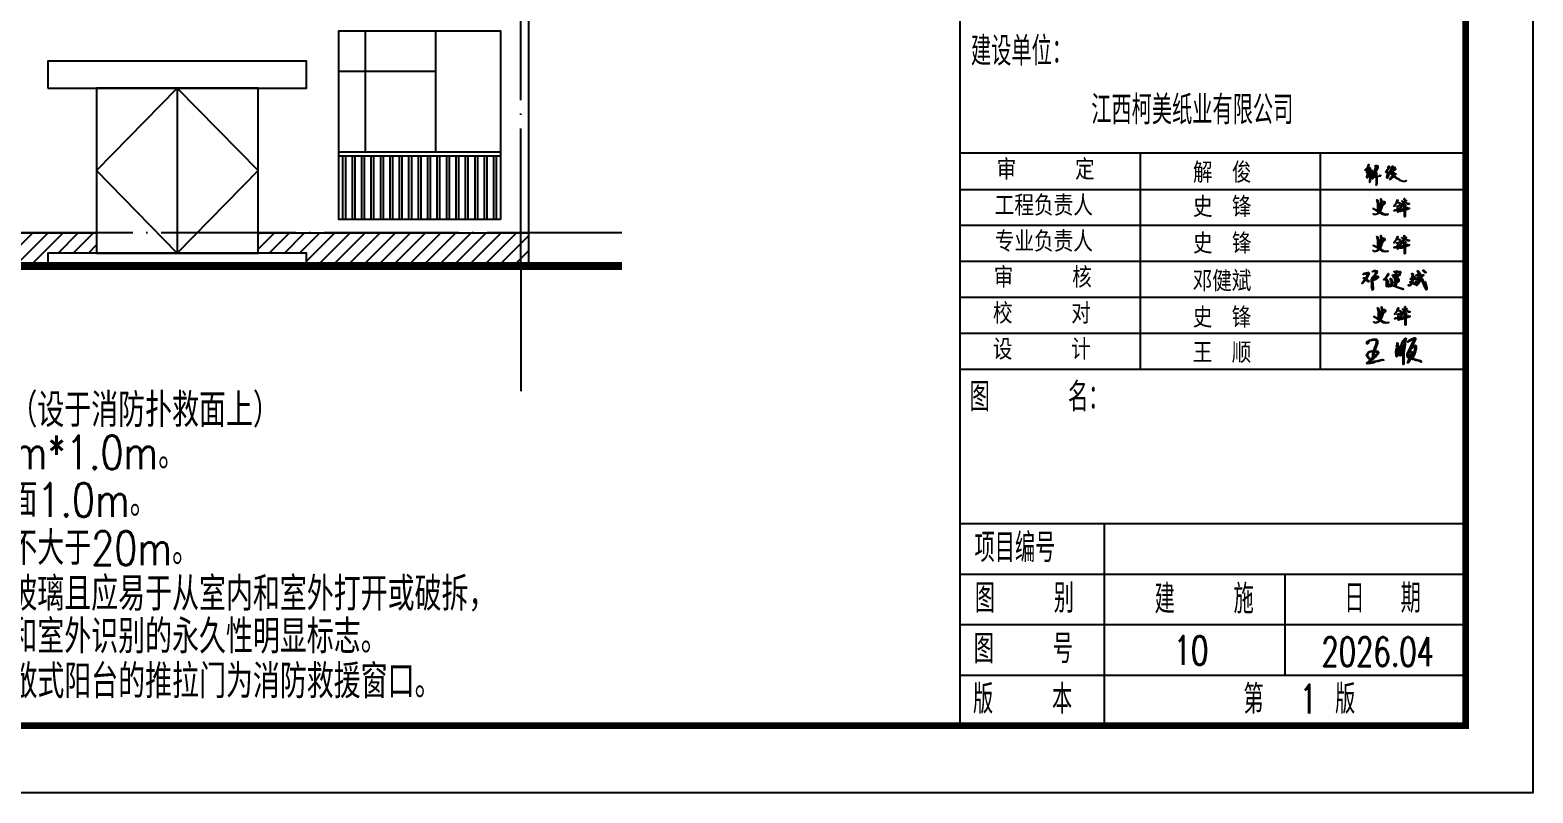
# Model space of a CAD drawing. Extents: x -695846 to 822170, y -413475 to 397179.
# Drawn here: x 372511 to 394820, y -67509 to -56181 of the extents above; entities that cross this region are included whole.
import ezdxf
from ezdxf.enums import TextEntityAlignment as Align

# ---------------------------------------------------------------- set-up
doc = ezdxf.new("R2010")
doc.units = 0
doc.header["$LTSCALE"] = 1000
doc.header["$MEASUREMENT"] = 0
doc.linetypes.add('DOTE', pattern=[2.42, 2, -0.2, 0.02, -0.2])
for name, color, linetype in [('A-立面阳台栏杆', 157, 'Continuous'), ('AXIS', 3, 'Continuous'), ('BALCONY', 6, 'Continuous'), ('DOTE', 1, 'DOTE'), ('T-图框-175', 175, 'Continuous'), ('TK', 4, 'Continuous'), ('WINDOW', 4, 'Continuous')]:
    doc.layers.add(name, color=color, linetype=linetype)
doc.styles.add('-宋体', font='', dxfattribs={"width": 0.8})
doc.styles.add('_HZTXT', font='txt.shx', dxfattribs={"width": 0.8, "bigfont": 'HZTXT.shx'})
doc.styles.add('tk', font='txt.shx', dxfattribs={"width": 0.7, "bigfont": 'hztxt.shx'})
doc.styles.get('-宋体').set_extended_font_data('NSimSun')

# ---------------------------------------------------------------- blocks, each defined once
blk = doc.blocks.new('3er1t35wer1t')
at = {"linetype": 'Continuous'}
h = blk.add_hatch(color=0, dxfattribs=at)
h.dxf.hatch_style = 1
h.paths.add_polyline_path([(319803, 271675), (319802, 271674), (319804, 271673), (319810, 271676), (319816, 271682), (319814, 271683), (319806, 271679)], flags=16)
h.paths.add_polyline_path([(319773, 271601), (319772, 271599), (319774, 271598), (319800, 271623), (319802, 271626), (319802, 271628), (319799, 271629), (319785, 271619), (319775, 271606)], flags=16)
h.paths.add_polyline_path([(319764, 271587), (319765, 271594), (319766, 271599), (319780, 271621), (319791, 271632), (319802, 271637), (319813, 271637), (319840, 271662), (319839, 271665), (319836, 271665), (319815, 271655), (319808, 271653), (319798, 271653), (319791, 271657), (319791, 271666), (319787, 271664), (319781, 271664), (319777, 271668), (319779, 271675), (319788, 271691), (319817, 271723), (319828, 271731), (319836, 271733), (319839, 271736), (319839, 271741), (319836, 271749), (319832, 271752), (319825, 271744), (319804, 271734), (319780, 271707), (319773, 271704), (319771, 271707), (319772, 271714), (319787, 271748), (319792, 271764), (319791, 271767), (319788, 271764), (319784, 271754), (319780, 271750), (319790, 271769), (319796, 271776), (319800, 271786), (319804, 271786), (319804, 271774), (319796, 271751), (319787, 271733), (319785, 271727), (319787, 271725), (319804, 271740), (319824, 271749), (319831, 271758), (319832, 271768), (319834, 271770), (319838, 271768), (319842, 271747), (319846, 271738), (319846, 271733), (319842, 271728), (319834, 271727), (319821, 271719), (319800, 271695), (319788, 271676), (319790, 271675), (319813, 271689), (319823, 271689), (319825, 271687), (319825, 271680), (319818, 271672), (319806, 271663), (319813, 271662), (319834, 271671), (319847, 271672), (319849, 271671), (319849, 271664), (319838, 271649), (319823, 271635), (319826, 271631), (319829, 271631), (319856, 271617), (319872, 271606), (319895, 271595), (319912, 271583), (319942, 271568), (319968, 271562), (319987, 271562), (319997, 271564), (320006, 271569), (320006, 271565), (320000, 271559), (319989, 271555), (319971, 271554), (319957, 271558), (319945, 271559), (319914, 271573), (319890, 271589), (319872, 271597), (319855, 271607), (319851, 271611), (319833, 271619), (319824, 271625), (319814, 271627), (319772, 271584), (319767, 271583)])
h.paths.add_polyline_path([(319701, 271696), (319701, 271699), (319712, 271711), (319728, 271734), (319737, 271750), (319739, 271759), (319734, 271760), (319735, 271768), (319738, 271774), (319747, 271785), (319751, 271786), (319754, 271782), (319754, 271775), (319751, 271764), (319741, 271743), (319719, 271709), (319719, 271706), (319723, 271702), (319727, 271701), (319731, 271696), (319735, 271683), (319735, 271667), (319726, 271626), (319728, 271623), (319736, 271636), (319751, 271673), (319764, 271716), (319759, 271692), (319754, 271683), (319749, 271657), (319743, 271644), (319737, 271622), (319732, 271612), (319726, 271605), (319721, 271605), (319718, 271610), (319719, 271627), (319728, 271667), (319728, 271681), (319726, 271690), (319719, 271697), (319713, 271697), (319707, 271694), (319702, 271694)])
h.paths.add_polyline_path([(319524, 271660), (319523, 271658), (319526, 271656), (319554, 271656), (319556, 271658), (319553, 271680), (319549, 271683)], flags=16)
h.paths.add_polyline_path([(319521, 271634), (319520, 271632), (319527, 271629), (319555, 271631), (319559, 271634), (319559, 271639), (319557, 271643), (319553, 271646), (319540, 271639)], flags=16)
h.paths.add_polyline_path([(319502, 271652), (319501, 271651), (319501, 271638), (319504, 271636), (319522, 271641), (319526, 271644), (319530, 271644), (319532, 271647), (319531, 271649), (319514, 271648), (319506, 271655)], flags=16)
h.paths.add_polyline_path([(319482, 271666), (319481, 271664), (319484, 271662), (319488, 271662), (319493, 271666), (319493, 271675), (319490, 271677), (319483, 271670)], flags=16)
h.paths.add_polyline_path([(319480, 271650), (319479, 271649), (319479, 271639), (319488, 271626), (319492, 271622), (319495, 271625), (319493, 271632), (319493, 271651), (319489, 271655), (319484, 271655)], flags=16)
h.paths.add_polyline_path([(319464, 271674), (319463, 271673), (319463, 271671), (319466, 271668), (319468, 271668), (319472, 271672), (319470, 271678), (319467, 271678)], flags=16)
h.paths.add_polyline_path([(319432, 271640), (319431, 271639), (319431, 271631), (319433, 271629), (319441, 271644), (319450, 271677), (319450, 271682), (319454, 271690), (319454, 271697), (319456, 271703), (319456, 271695), (319453, 271687), (319457, 271681), (319460, 271684), (319472, 271689), (319474, 271691), (319477, 271704), (319481, 271705), (319484, 271701), (319482, 271689), (319491, 271677), (319495, 271685), (319494, 271709), (319490, 271714), (319486, 271716), (319461, 271717), (319457, 271714), (319454, 271720), (319449, 271720), (319437, 271710), (319441, 271701), (319442, 271692), (319433, 271653)], flags=16)
h.paths.add_polyline_path([(319394, 271726), (319394, 271729), (319411, 271743), (319422, 271754), (319435, 271771), (319444, 271792), (319442, 271804), (319445, 271808), (319450, 271809), (319452, 271805), (319452, 271799), (319446, 271779), (319429, 271750), (319433, 271749), (319452, 271760), (319466, 271762), (319470, 271759), (319472, 271755), (319467, 271740), (319457, 271729), (319459, 271725), (319487, 271724), (319499, 271719), (319503, 271709), (319503, 271684), (319501, 271672), (319506, 271665), (319511, 271662), (319517, 271664), (319542, 271688), (319543, 271692), (319538, 271695), (319532, 271695), (319529, 271698), (319529, 271701), (319535, 271711), (319545, 271748), (319553, 271768), (319555, 271771), (319562, 271771), (319564, 271765), (319564, 271754), (319567, 271749), (319570, 271751), (319575, 271763), (319577, 271779), (319574, 271783), (319562, 271786), (319551, 271784), (319545, 271780), (319542, 271782), (319542, 271788), (319546, 271791), (319554, 271793), (319568, 271793), (319582, 271787), (319584, 271783), (319583, 271765), (319569, 271728), (319567, 271720), (319562, 271718), (319559, 271721), (319560, 271754), (319557, 271756), (319552, 271747), (319549, 271732), (319540, 271704), (319545, 271700), (319559, 271697), (319565, 271691), (319562, 271683), (319566, 271636), (319571, 271633), (319612, 271642), (319616, 271644), (319618, 271647), (319612, 271652), (319626, 271644), (319624, 271639), (319620, 271637), (319574, 271627), (319568, 271622), (319567, 271609), (319569, 271594), (319568, 271520), (319564, 271501), (319561, 271501), (319563, 271517), (319562, 271589), (319560, 271619), (319557, 271623), (319507, 271623), (319504, 271619), (319507, 271598), (319506, 271595), (319502, 271595), (319498, 271598), (319496, 271604), (319491, 271610), (319483, 271625), (319481, 271627), (319477, 271624), (319474, 271607), (319472, 271571), (319466, 271544), (319462, 271545), (319464, 271547), (319471, 271638), (319470, 271648), (319466, 271651), (319460, 271651), (319456, 271655), (319461, 271665), (319460, 271671), (319456, 271675), (319453, 271673), (319451, 271659), (319441, 271626), (319432, 271612), (319426, 271612), (319422, 271618), (319422, 271631), (319425, 271652), (319433, 271682), (319434, 271696), (319432, 271700), (319428, 271701), (319418, 271696), (319415, 271696), (319413, 271702), (319436, 271718), (319450, 271731), (319461, 271744), (319464, 271750), (319464, 271754), (319462, 271756), (319447, 271751), (319435, 271743), (319424, 271738), (319414, 271729), (319403, 271724), (319396, 271723)])
h = blk.add_hatch(color=0, dxfattribs=at)
h.paths.add_polyline_path([(319647, 271192), (319680, 271225), (319687, 271242), (319685, 271252), (319675, 271260), (319660, 271260), (319645, 271252), (319627, 271300), (319627, 271297), (319627, 271270), (319632, 271250), (319602, 271212), (319592, 271222), (319592, 271237), (319577, 271280), (319570, 271285), (319585, 271227), (319585, 271147), (319595, 271142), (319612, 271155), (319622, 271152), (319607, 271120), (319597, 271115), (319527, 271152), (319515, 271155), (319582, 271112), (319592, 271102), (319592, 271097), (319577, 271082), (319552, 271070), (319530, 271065), (319555, 271065), (319570, 271070), (319610, 271097), (319660, 271065), (319692, 271057), (319727, 271062), (319737, 271070), (319702, 271070), (319675, 271075), (319642, 271090), (319620, 271107), (319622, 271125), (319635, 271147)])
h.paths.add_polyline_path([(319602, 271157), (319597, 271160), (319600, 271207), (319627, 271235), (319630, 271232), (319635, 271217), (319630, 271190)], flags=16)
h.paths.add_polyline_path([(319650, 271210), (319642, 271215), (319640, 271242), (319647, 271252), (319672, 271252), (319675, 271250), (319675, 271230)], flags=16)
h.paths.add_polyline_path([(319932, 271205), (319939, 271202), (319942, 271210), (319985, 271242), (320002, 271240), (320017, 271232), (320030, 271220), (320050, 271222), (320047, 271230), (320007, 271242), (319992, 271252), (320007, 271272), (319992, 271275), (319985, 271282), (319977, 271302), (319972, 271305), (319972, 271282), (319990, 271267), (319990, 271262), (319982, 271255), (319975, 271255), (319940, 271265), (319972, 271247), (319917, 271200), (319900, 271202), (319862, 271187), (319872, 271185), (319892, 271195), (319915, 271190)])
h.paths.add_polyline_path([(319867, 271247), (319880, 271285), (319875, 271287), (319860, 271247), (319822, 271192), (319837, 271202)])
h.paths.add_polyline_path([(319912, 271240), (319897, 271245), (319877, 271245), (319900, 271237), (319910, 271227), (319917, 271232)], flags=17)
h.paths.add_polyline_path([(319938, 271199), (319912, 271157), (319902, 271160), (319890, 271155), (319885, 271175), (319880, 271177), (319875, 271150), (319865, 271140), (319842, 271130), (319837, 271135), (319827, 271127), (319827, 271120), (319835, 271120), (319862, 271132), (319870, 271132), (319875, 271105), (319880, 271100), (319892, 271107), (319907, 271125)])
h.paths.add_polyline_path([(319885, 271140), (319900, 271150), (319907, 271150), (319910, 271147), (319897, 271125), (319887, 271117), (319882, 271122)], flags=16)
h.paths.add_polyline_path([(319990, 271185), (320000, 271197), (319997, 271202), (319980, 271215), (319975, 271200), (319955, 271195), (319972, 271192), (319977, 271187), (319962, 271170), (319972, 271160), (319925, 271125), (319915, 271112), (319942, 271115), (319972, 271127), (319980, 271122), (319980, 271042), (319985, 271030), (319990, 271035), (319990, 271132), (320035, 271147), (320052, 271162), (320015, 271167), (320022, 271165), (320027, 271157), (319992, 271142), (319987, 271152), (319995, 271165)])
h.paths.add_polyline_path([(319972, 271150), (319975, 271147), (319977, 271140), (319970, 271132), (319947, 271127), (319945, 271132), (319955, 271140), (319970, 271145)], flags=16)
h.paths.add_polyline_path([(319512, 271077), (319512, 271075), (319525, 271067)])
h = blk.add_hatch(color=0, dxfattribs=at)
h.paths.add_polyline_path([(319647, 270646), (319680, 270678), (319687, 270696), (319685, 270706), (319675, 270713), (319660, 270713), (319645, 270706), (319627, 270753), (319627, 270751), (319627, 270723), (319632, 270703), (319602, 270666), (319592, 270676), (319592, 270691), (319577, 270733), (319570, 270738), (319585, 270681), (319585, 270601), (319595, 270596), (319612, 270608), (319622, 270606), (319607, 270573), (319597, 270568), (319527, 270606), (319515, 270608), (319582, 270566), (319592, 270556), (319592, 270551), (319577, 270536), (319552, 270523), (319530, 270518), (319555, 270518), (319570, 270523), (319610, 270551), (319660, 270518), (319692, 270511), (319727, 270516), (319737, 270523), (319702, 270523), (319675, 270528), (319642, 270543), (319620, 270561), (319622, 270578), (319635, 270601)])
h.paths.add_polyline_path([(319602, 270611), (319597, 270613), (319600, 270661), (319627, 270688), (319630, 270686), (319635, 270671), (319630, 270643)], flags=16)
h.paths.add_polyline_path([(319650, 270663), (319642, 270668), (319640, 270696), (319647, 270706), (319672, 270706), (319675, 270703), (319675, 270683)], flags=16)
h.paths.add_polyline_path([(319932, 270658), (319939, 270656), (319942, 270663), (319985, 270696), (320002, 270693), (320017, 270686), (320030, 270673), (320050, 270676), (320047, 270683), (320007, 270696), (319992, 270706), (320007, 270726), (319992, 270728), (319985, 270736), (319977, 270756), (319972, 270758), (319972, 270736), (319990, 270721), (319990, 270716), (319982, 270708), (319975, 270708), (319940, 270718), (319972, 270701), (319917, 270653), (319900, 270656), (319862, 270641), (319872, 270638), (319892, 270648), (319915, 270643)])
h.paths.add_polyline_path([(319867, 270701), (319880, 270738), (319875, 270741), (319860, 270701), (319822, 270646), (319837, 270656)])
h.paths.add_polyline_path([(319912, 270693), (319897, 270698), (319877, 270698), (319900, 270691), (319910, 270681), (319917, 270686)], flags=17)
h.paths.add_polyline_path([(319938, 270653), (319912, 270611), (319902, 270613), (319890, 270608), (319885, 270628), (319880, 270631), (319875, 270603), (319865, 270593), (319842, 270583), (319837, 270588), (319827, 270581), (319827, 270573), (319835, 270573), (319862, 270586), (319870, 270586), (319875, 270558), (319880, 270553), (319892, 270561), (319907, 270578)])
h.paths.add_polyline_path([(319885, 270593), (319900, 270603), (319907, 270603), (319910, 270601), (319897, 270578), (319887, 270571), (319882, 270576)], flags=16)
h.paths.add_polyline_path([(319990, 270638), (320000, 270651), (319997, 270656), (319980, 270668), (319975, 270653), (319955, 270648), (319972, 270646), (319977, 270641), (319962, 270623), (319972, 270613), (319925, 270578), (319915, 270566), (319942, 270568), (319972, 270581), (319980, 270576), (319980, 270496), (319985, 270483), (319990, 270488), (319990, 270586), (320035, 270601), (320052, 270616), (320015, 270621), (320022, 270618), (320027, 270611), (319992, 270596), (319987, 270606), (319995, 270618)])
h.paths.add_polyline_path([(319972, 270603), (319975, 270601), (319977, 270593), (319970, 270586), (319947, 270581), (319945, 270586), (319955, 270593), (319970, 270598)], flags=16)
h.paths.add_polyline_path([(319512, 270531), (319512, 270528), (319525, 270521)])
h = blk.add_hatch(color=0, dxfattribs=at)
h.paths.add_polyline_path([(319657, 269588), (319690, 269620), (319697, 269638), (319695, 269648), (319685, 269655), (319670, 269655), (319655, 269648), (319637, 269695), (319637, 269693), (319637, 269665), (319642, 269645), (319612, 269608), (319602, 269618), (319602, 269633), (319587, 269675), (319580, 269680), (319595, 269623), (319595, 269543), (319605, 269538), (319622, 269550), (319632, 269548), (319617, 269515), (319607, 269510), (319537, 269548), (319525, 269550), (319592, 269508), (319602, 269498), (319602, 269493), (319587, 269478), (319562, 269465), (319540, 269460), (319565, 269460), (319580, 269465), (319620, 269493), (319670, 269460), (319702, 269453), (319737, 269458), (319747, 269465), (319712, 269465), (319685, 269470), (319652, 269485), (319630, 269503), (319632, 269520), (319645, 269543)])
h.paths.add_polyline_path([(319612, 269553), (319607, 269555), (319610, 269603), (319637, 269630), (319640, 269628), (319645, 269613), (319640, 269585)], flags=16)
h.paths.add_polyline_path([(319660, 269605), (319652, 269610), (319650, 269638), (319657, 269648), (319682, 269648), (319685, 269645), (319685, 269625)], flags=16)
h.paths.add_polyline_path([(319942, 269600), (319949, 269598), (319952, 269605), (319995, 269638), (320012, 269635), (320027, 269628), (320040, 269615), (320060, 269618), (320057, 269625), (320017, 269638), (320002, 269648), (320017, 269668), (320002, 269670), (319995, 269678), (319987, 269698), (319982, 269700), (319982, 269678), (320000, 269663), (320000, 269658), (319992, 269650), (319985, 269650), (319950, 269660), (319982, 269643), (319927, 269595), (319910, 269598), (319872, 269583), (319882, 269580), (319902, 269590), (319925, 269585)])
h.paths.add_polyline_path([(319877, 269643), (319890, 269680), (319885, 269683), (319870, 269643), (319832, 269588), (319847, 269598)])
h.paths.add_polyline_path([(319922, 269635), (319907, 269640), (319887, 269640), (319910, 269633), (319920, 269623), (319927, 269628)], flags=17)
h.paths.add_polyline_path([(319948, 269595), (319922, 269553), (319912, 269555), (319900, 269550), (319895, 269570), (319890, 269573), (319885, 269545), (319875, 269535), (319852, 269525), (319847, 269530), (319837, 269523), (319837, 269515), (319845, 269515), (319872, 269528), (319880, 269528), (319885, 269500), (319890, 269495), (319902, 269503), (319917, 269520)])
h.paths.add_polyline_path([(319895, 269535), (319910, 269545), (319917, 269545), (319920, 269543), (319907, 269520), (319897, 269513), (319892, 269518)], flags=16)
h.paths.add_polyline_path([(320000, 269580), (320010, 269593), (320007, 269598), (319990, 269610), (319985, 269595), (319965, 269590), (319982, 269588), (319987, 269583), (319972, 269565), (319982, 269555), (319935, 269520), (319925, 269508), (319952, 269510), (319982, 269523), (319990, 269518), (319990, 269438), (319995, 269425), (320000, 269430), (320000, 269528), (320045, 269543), (320062, 269558), (320025, 269563), (320032, 269560), (320037, 269553), (320002, 269538), (319997, 269548), (320005, 269560)])
h.paths.add_polyline_path([(319982, 269545), (319985, 269543), (319987, 269535), (319980, 269528), (319957, 269523), (319955, 269528), (319965, 269535), (319980, 269540)], flags=16)
h.paths.add_polyline_path([(319522, 269473), (319522, 269470), (319535, 269463)])
h = blk.add_hatch(color=0, dxfattribs=at)
h.dxf.hatch_style = 1
h.paths.add_polyline_path([(319550, 269025), (319547, 269028), (319538, 269028), (319532, 269022), (319526, 268971), (319520, 268959), (319523, 268950), (319553, 268974), (319577, 269007), (319574, 269022)], flags=16)
h.paths.add_polyline_path([(319514, 269025), (319511, 269028), (319466, 269022), (319454, 269016), (319430, 268989), (319430, 268971), (319460, 268932), (319481, 268920), (319493, 268920), (319502, 268932)], flags=16)
h.paths.add_polyline_path([(319514, 269214), (319565, 269214), (319580, 269196), (319577, 269157), (319538, 269046), (319583, 269037), (319595, 269022), (319595, 269007), (319556, 268953), (319550, 268953), (319505, 268908), (319472, 268890), (319457, 268875), (319493, 268875), (319532, 268890), (319568, 268893), (319646, 268911), (319673, 268905), (319646, 268902), (319589, 268884), (319544, 268878), (319520, 268866), (319472, 268854), (319427, 268848), (319418, 268857), (319418, 268866), (319466, 268902), (319466, 268908), (319445, 268926), (319415, 268974), (319418, 268995), (319445, 269025), (319472, 269037), (319523, 269046), (319541, 269094), (319544, 269115), (319553, 269127), (319562, 269154), (319565, 269190), (319544, 269202), (319466, 269190), (319445, 269172), (319439, 269157), (319427, 269145), (319421, 269145), (319418, 269166), (319427, 269181), (319460, 269202)])
h.paths.add_polyline_path([(319988, 269229), (319994, 269229), (320003, 269223), (319988, 269166), (319988, 269133), (319970, 269010), (319970, 268842), (319961, 268839), (319958, 268983), (319961, 269043), (319982, 269187), (319976, 269199), (319952, 269172), (319937, 269139), (319946, 269118), (319934, 269046), (319928, 268971), (319916, 268968), (319916, 269016), (319928, 269091), (319925, 269109), (319901, 269073), (319883, 268977), (319877, 268962), (319865, 268953), (319856, 268962), (319853, 269034), (319865, 269097), (319862, 269121), (319868, 269127), (319868, 269160), (319880, 269154), (319880, 269115), (319865, 269022), (319868, 268986), (319883, 269016), (319895, 269076), (319913, 269112), (319934, 269136), (319955, 269190)])
h.paths.add_polyline_path([(320123, 269235), (320135, 269235), (320141, 269229), (320141, 269217), (320087, 269103), (320096, 269100), (320123, 269121), (320141, 269124), (320153, 269115), (320153, 269079), (320144, 269034), (320120, 268968), (320108, 268947), (320105, 268929), (320210, 268899), (320225, 268890), (320225, 268875), (320186, 268893), (320147, 268899), (320129, 268908), (320066, 268917), (320057, 268908), (320042, 268872), (320036, 268866), (320024, 268866), (320084, 269004), (320078, 269034), (320105, 269022), (320105, 269013), (320081, 268965), (320069, 268932), (320087, 268929), (320099, 268938), (320132, 269049), (320138, 269100), (320126, 269103), (320096, 269085), (320066, 269055), (320039, 269007), (320042, 268962), (320036, 268944), (320027, 268941), (320018, 268974), (320018, 268992), (320123, 269211), (320114, 269214), (320030, 269169), (320030, 269181), (320069, 269208)])
at = {"layer": 'TK'}
h = blk.add_hatch(color=0, dxfattribs=at)
h.dxf.hatch_style = 1
h.paths.add_polyline_path([(319435, 270206), (319444, 270206), (319452, 270201), (319454, 270196), (319444, 270170), (319415, 270118), (319413, 270112), (319435, 270092), (319446, 270087), (319451, 270081), (319450, 270071), (319447, 270068), (319439, 270069), (319424, 270079), (319402, 270097), (319367, 270050), (319355, 270041), (319351, 270041), (319349, 270043), (319352, 270052), (319376, 270084), (319389, 270106), (319386, 270110), (319373, 270117), (319372, 270120), (319374, 270125), (319378, 270128), (319388, 270128), (319396, 270125), (319406, 270133), (319413, 270143), (319434, 270182), (319429, 270184), (319415, 270184), (319376, 270173), (319366, 270173), (319364, 270176), (319373, 270187), (319384, 270193), (319410, 270201)])
h.paths.add_polyline_path([(319536, 270233), (319551, 270233), (319568, 270228), (319574, 270219), (319571, 270203), (319565, 270190), (319536, 270146), (319539, 270145), (319571, 270151), (319584, 270151), (319590, 270146), (319592, 270140), (319586, 270129), (319578, 270121), (319548, 270102), (319531, 270093), (319506, 270083), (319503, 270080), (319512, 269974), (319512, 269952), (319510, 269946), (319505, 269944), (319500, 269951), (319489, 270007), (319490, 270009), (319497, 270003), (319498, 270004), (319491, 270069), (319490, 270101), (319492, 270113), (319498, 270127), (319503, 270134), (319521, 270151), (319553, 270194), (319561, 270210), (319562, 270217), (319558, 270220), (319541, 270221), (319506, 270215), (319504, 270217), (319510, 270224), (319521, 270229)])
h.paths.add_polyline_path([(319578, 270138), (319577, 270139), (319557, 270138), (319535, 270132), (319513, 270123), (319503, 270117), (319503, 270091), (319506, 270090), (319532, 270102), (319561, 270123)], flags=16)
h.paths.add_polyline_path([(319860, 270230), (319863, 270230), (319869, 270223), (319875, 270220), (319913, 270220), (319920, 270213), (319921, 270202), (319911, 270182), (319910, 270172), (319908, 270168), (319900, 270160), (319880, 270149), (319877, 270146), (319879, 270140), (319878, 270136), (319862, 270119), (319856, 270110), (319858, 270107), (319874, 270108), (319888, 270111), (319893, 270098), (319895, 270087), (319895, 270078), (319893, 270073), (319886, 270066), (319862, 270054), (319856, 270049), (319854, 270045), (319855, 270017), (319853, 270010), (319849, 270004), (319855, 269999), (319929, 269973), (319950, 269969), (319955, 269966), (319962, 269958), (319960, 269954), (319956, 269951), (319953, 269951), (319932, 269961), (319801, 270005), (319798, 270005), (319776, 269995), (319748, 269990), (319719, 269997), (319713, 269999), (319711, 270002), (319712, 270064), (319709, 270092), (319707, 270099), (319701, 270104), (319688, 270101), (319676, 270095), (319673, 270096), (319679, 270107), (319697, 270126), (319715, 270151), (319735, 270187), (319739, 270190), (319743, 270187), (319743, 270181), (319736, 270165), (319702, 270116), (319715, 270104), (319718, 270099), (319721, 270087), (319722, 270058), (319723, 270055), (319726, 270053), (319732, 270058), (319737, 270069), (319743, 270075), (319734, 270043), (319741, 270037), (319775, 270024), (319788, 270022), (319790, 270024), (319786, 270042), (319785, 270075), (319782, 270086), (319768, 270112), (319769, 270116), (319772, 270116), (319779, 270110), (319794, 270081), (319795, 270047), (319798, 270037), (319811, 270015), (319816, 270011), (319832, 270006), (319842, 270004), (319843, 270013), (319840, 270035), (319836, 270043), (319830, 270049), (319823, 270053), (319823, 270058), (319825, 270062), (319839, 270075), (319843, 270083), (319842, 270094), (319836, 270100), (319835, 270106), (319845, 270123), (319837, 270127), (319821, 270128), (319818, 270132), (319817, 270139), (319813, 270146), (319799, 270160), (319797, 270164), (319801, 270168), (319816, 270172), (319845, 270175), (319848, 270184), (319850, 270207), (319829, 270210), (319824, 270213), (319822, 270219), (319825, 270221), (319850, 270221)])
h.paths.add_polyline_path([(319738, 270024), (319737, 270025), (319731, 270025), (319725, 270019), (319725, 270010), (319731, 270001), (319738, 269997), (319749, 269996), (319772, 270003), (319778, 270009), (319775, 270012), (319745, 270023)], flags=16)
h.paths.add_polyline_path([(319845, 270162), (319844, 270163), (319815, 270161), (319808, 270157), (319811, 270152), (319819, 270145), (319830, 270143), (319839, 270146), (319844, 270150), (319848, 270156)], flags=16)
h.paths.add_polyline_path([(319868, 270163), (319867, 270164), (319862, 270163), (319857, 270157), (319859, 270154), (319866, 270154), (319870, 270156), (319873, 270160), (319870, 270163)], flags=16)
h.paths.add_polyline_path([(319892, 270210), (319891, 270211), (319874, 270210), (319868, 270208), (319862, 270202), (319860, 270195), (319862, 270175), (319888, 270176), (319892, 270177), (319898, 270183), (319908, 270201), (319909, 270206), (319903, 270210)], flags=16)
h.paths.add_polyline_path([(319886, 270095), (319885, 270096), (319882, 270096), (319870, 270088), (319857, 270075), (319855, 270069), (319858, 270066), (319864, 270066), (319878, 270073), (319886, 270081), (319889, 270091)], flags=16)
h.paths.add_polyline_path([(320128, 270141), (320133, 270140), (320135, 270137), (320119, 270116), (320110, 270099), (320103, 270079), (320100, 270057), (320130, 270039), (320134, 270034), (320134, 270028), (320132, 270026), (320126, 270027), (320100, 270043), (320092, 270045), (320073, 270016), (320067, 270010), (320060, 270006), (320052, 270005), (320046, 270008), (320041, 270015), (320040, 270022), (320041, 270024), (320043, 270024), (320047, 270018), (320051, 270014), (320053, 270014), (320067, 270028), (320075, 270039), (320080, 270049), (320079, 270054), (320062, 270060), (320060, 270064), (320065, 270067), (320088, 270065), (320093, 270076), (320100, 270111), (320099, 270112), (320075, 270103), (320070, 270103), (320066, 270107), (320067, 270112), (320088, 270131), (320090, 270130), (320090, 270125), (320094, 270124), (320114, 270134), (320117, 270137)])
h.paths.add_polyline_path([(320090, 270192), (320100, 270189), (320105, 270184), (320108, 270177), (320108, 270169), (320097, 270145), (320094, 270142), (320098, 270171), (320093, 270177), (320088, 270178), (320085, 270186), (320086, 270190)])
h.paths.add_polyline_path([(320186, 270184), (320189, 270184), (320192, 270180), (320187, 270171), (320174, 270158), (320167, 270154), (320162, 270157), (320149, 270159), (320149, 270162), (320152, 270167)], flags=17)
h.paths.add_polyline_path([(320173, 270232), (320177, 270232), (320181, 270230), (320194, 270215), (320215, 270174), (320223, 270155), (320250, 270169), (320260, 270172), (320263, 270170), (320261, 270163), (320257, 270158), (320238, 270150), (320231, 270143), (320230, 270138), (320234, 270125), (320244, 270104), (320272, 270031), (320284, 270006), (320292, 269996), (320293, 270001), (320286, 270069), (320288, 270069), (320292, 270060), (320296, 270034), (320309, 269978), (320310, 269957), (320309, 269954), (320303, 269949), (320285, 269978), (320264, 270020), (320232, 270102), (320216, 270134), (320207, 270132), (320183, 270119), (320183, 270116), (320193, 270106), (320203, 270110), (320209, 270110), (320205, 270101), (320199, 270096), (320194, 270088), (320192, 270079), (320194, 270066), (320212, 270087), (320226, 270100), (320226, 270097), (320207, 270066), (320187, 270039), (320176, 270026), (320161, 270013), (320156, 270013), (320152, 270015), (320147, 270021), (320143, 270035), (320144, 270058), (320149, 270072), (320152, 270075), (320157, 270076), (320157, 270067), (320154, 270051), (320154, 270035), (320156, 270029), (320159, 270026), (320175, 270041), (320185, 270056), (320181, 270065), (320175, 270091), (320175, 270113), (320145, 270101), (320137, 270101), (320134, 270103), (320134, 270106), (320139, 270112), (320157, 270119), (320189, 270135), (320207, 270146), (320210, 270149), (320207, 270162), (320199, 270179), (320169, 270227), (320170, 270230)])
h.paths.add_polyline_path([(320259, 270242), (320261, 270242), (320271, 270236), (320292, 270216), (320298, 270207), (320295, 270202), (320290, 270201), (320276, 270211), (320260, 270227), (320255, 270235), (320256, 270240)])
at = {"color": 0, "linetype": 'Continuous'}
for points in [[(319394, 271726), (319394, 271729), (319411, 271743), (319422, 271754), (319435, 271771), (319444, 271792), (319442, 271804), (319445, 271808), (319450, 271809), (319452, 271805), (319452, 271799), (319446, 271779), (319429, 271750), (319433, 271749), (319452, 271760), (319466, 271762), (319470, 271759), (319472, 271755), (319467, 271740), (319457, 271729), (319459, 271725), (319487, 271724), (319499, 271719), (319503, 271709), (319503, 271684), (319501, 271672), (319506, 271665), (319511, 271662), (319517, 271664), (319542, 271688), (319543, 271692), (319538, 271695), (319532, 271695), (319529, 271698), (319529, 271701), (319535, 271711), (319545, 271748), (319553, 271768), (319555, 271771), (319562, 271771), (319564, 271765), (319564, 271754), (319567, 271749), (319570, 271751), (319575, 271763), (319577, 271779), (319574, 271783), (319562, 271786), (319551, 271784), (319545, 271780), (319542, 271782), (319542, 271788), (319546, 271791), (319554, 271793), (319568, 271793), (319582, 271787), (319584, 271783), (319583, 271765), (319569, 271728), (319567, 271720), (319562, 271718), (319559, 271721), (319560, 271754), (319557, 271756), (319552, 271747), (319549, 271732), (319540, 271704), (319545, 271700), (319559, 271697), (319565, 271691), (319562, 271683), (319566, 271636), (319571, 271633), (319612, 271642), (319616, 271644), (319618, 271647), (319612, 271652), (319626, 271644), (319624, 271639), (319620, 271637), (319574, 271627), (319568, 271622), (319567, 271609), (319569, 271594), (319568, 271520), (319564, 271501), (319561, 271501), (319563, 271517), (319562, 271589), (319560, 271619), (319557, 271623), (319507, 271623), (319504, 271619), (319507, 271598), (319506, 271595), (319502, 271595), (319498, 271598), (319496, 271604), (319491, 271610), (319483, 271625), (319481, 271627), (319477, 271624), (319474, 271607), (319472, 271571), (319466, 271544), (319462, 271545), (319464, 271547), (319471, 271638), (319470, 271648), (319466, 271651), (319460, 271651), (319456, 271655), (319461, 271665), (319460, 271671), (319456, 271675), (319453, 271673), (319451, 271659), (319441, 271626), (319432, 271612), (319426, 271612), (319422, 271618), (319422, 271631), (319425, 271652), (319433, 271682), (319434, 271696), (319432, 271700), (319428, 271701), (319418, 271696), (319415, 271696), (319413, 271702), (319436, 271718), (319450, 271731), (319461, 271744), (319464, 271750), (319464, 271754), (319462, 271756), (319447, 271751), (319435, 271743), (319424, 271738), (319414, 271729), (319403, 271724), (319396, 271723), (319394, 271726)], [(319701, 271696), (319701, 271699), (319712, 271711), (319728, 271734), (319737, 271750), (319739, 271759), (319734, 271760), (319735, 271768), (319738, 271774), (319747, 271785), (319751, 271786), (319754, 271782), (319754, 271775), (319751, 271764), (319741, 271743), (319719, 271709), (319719, 271706), (319723, 271702), (319727, 271701), (319731, 271696), (319735, 271683), (319735, 271667), (319726, 271626), (319728, 271623), (319736, 271636), (319751, 271673), (319764, 271716), (319759, 271692), (319754, 271683), (319749, 271657), (319743, 271644), (319737, 271622), (319732, 271612), (319726, 271605), (319721, 271605), (319718, 271610), (319719, 271627), (319728, 271667), (319728, 271681), (319726, 271690), (319719, 271697), (319713, 271697), (319707, 271694), (319702, 271694), (319701, 271696)], [(319764, 271587), (319765, 271594), (319766, 271599), (319780, 271621), (319791, 271632), (319802, 271637), (319813, 271637), (319840, 271662), (319839, 271665), (319836, 271665), (319815, 271655), (319808, 271653), (319798, 271653), (319791, 271657), (319791, 271666), (319787, 271664), (319781, 271664), (319777, 271668), (319779, 271675), (319788, 271691), (319817, 271723), (319828, 271731), (319836, 271733), (319839, 271736), (319839, 271741), (319836, 271749), (319832, 271752), (319825, 271744), (319804, 271734), (319780, 271707), (319773, 271704), (319771, 271707), (319772, 271714), (319787, 271748), (319792, 271764), (319791, 271767), (319788, 271764), (319784, 271754), (319780, 271750), (319790, 271769), (319796, 271776), (319800, 271786), (319804, 271786), (319804, 271774), (319796, 271751), (319787, 271733), (319785, 271727), (319787, 271725), (319804, 271740), (319824, 271749), (319831, 271758), (319832, 271768), (319834, 271770), (319838, 271768), (319842, 271747), (319846, 271738), (319846, 271733), (319842, 271728), (319834, 271727), (319821, 271719), (319800, 271695), (319788, 271676), (319790, 271675), (319813, 271689), (319823, 271689), (319825, 271687), (319825, 271680), (319818, 271672), (319806, 271663), (319813, 271662), (319834, 271671), (319847, 271672), (319849, 271671), (319849, 271664), (319838, 271649), (319823, 271635), (319826, 271631), (319829, 271631), (319856, 271617), (319872, 271606), (319895, 271595), (319912, 271583), (319942, 271568), (319968, 271562), (319987, 271562), (319997, 271564), (320006, 271569), (320006, 271565), (320000, 271559), (319989, 271555), (319971, 271554), (319957, 271558), (319945, 271559), (319914, 271573), (319890, 271589), (319872, 271597), (319855, 271607), (319851, 271611), (319833, 271619), (319824, 271625), (319814, 271627), (319772, 271584), (319767, 271583), (319764, 271587)], [(319432, 271640), (319431, 271639), (319431, 271631), (319433, 271629), (319441, 271644), (319450, 271677), (319450, 271682), (319454, 271690), (319454, 271697), (319456, 271703), (319456, 271695), (319453, 271687), (319457, 271681), (319460, 271684), (319472, 271689), (319474, 271691), (319477, 271704), (319481, 271705), (319484, 271701), (319482, 271689), (319491, 271677), (319495, 271685), (319494, 271709), (319490, 271714), (319486, 271716), (319461, 271717), (319457, 271714), (319454, 271720), (319449, 271720), (319437, 271710), (319441, 271701), (319442, 271692), (319433, 271653), (319432, 271640)], [(319464, 271674), (319463, 271673), (319463, 271671), (319466, 271668), (319468, 271668), (319472, 271672), (319470, 271678), (319467, 271678), (319464, 271674)], [(319480, 271650), (319479, 271649), (319479, 271639), (319488, 271626), (319492, 271622), (319495, 271625), (319493, 271632), (319493, 271651), (319489, 271655), (319484, 271655), (319480, 271650)], [(319482, 271666), (319481, 271664), (319484, 271662), (319488, 271662), (319493, 271666), (319493, 271675), (319490, 271677), (319483, 271670), (319482, 271666)], [(319502, 271652), (319501, 271651), (319501, 271638), (319504, 271636), (319522, 271641), (319526, 271644), (319530, 271644), (319532, 271647), (319531, 271649), (319514, 271648), (319506, 271655), (319502, 271652)], [(319521, 271634), (319520, 271632), (319527, 271629), (319555, 271631), (319559, 271634), (319559, 271639), (319557, 271643), (319553, 271646), (319540, 271639), (319521, 271634)], [(319524, 271660), (319523, 271658), (319526, 271656), (319554, 271656), (319556, 271658), (319553, 271680), (319549, 271683), (319524, 271660)], [(319773, 271601), (319772, 271599), (319774, 271598), (319800, 271623), (319802, 271626), (319802, 271628), (319799, 271629), (319785, 271619), (319775, 271606), (319773, 271601)], [(319803, 271675), (319802, 271674), (319804, 271673), (319810, 271676), (319816, 271682), (319814, 271683), (319806, 271679), (319803, 271675)], [(319627, 271297), (319627, 271300), (319645, 271252), (319660, 271260), (319675, 271260), (319685, 271252), (319687, 271242), (319680, 271225), (319647, 271192), (319635, 271147), (319622, 271125), (319620, 271107), (319642, 271090), (319675, 271075), (319702, 271070), (319737, 271070), (319727, 271062), (319692, 271057), (319660, 271065), (319610, 271097), (319570, 271070), (319555, 271065), (319530, 271065), (319552, 271070), (319577, 271082), (319592, 271097), (319592, 271102), (319582, 271112), (319515, 271155), (319527, 271152), (319597, 271115), (319607, 271120), (319622, 271152), (319612, 271155), (319595, 271142), (319585, 271147), (319585, 271227), (319570, 271285), (319577, 271280), (319592, 271237), (319592, 271222), (319602, 271212), (319632, 271250), (319627, 271270), (319627, 271297)], [(319875, 271287), (319880, 271285), (319867, 271247), (319837, 271202), (319822, 271192), (319860, 271247), (319875, 271287)], [(319972, 271305), (319977, 271302), (319985, 271282), (319992, 271275), (320007, 271272), (319992, 271252), (320007, 271242), (320047, 271230), (320050, 271222), (320030, 271220), (320017, 271232), (320002, 271240), (319985, 271242), (319942, 271210), (319907, 271125), (319892, 271107), (319880, 271100), (319875, 271105), (319870, 271132), (319862, 271132), (319835, 271120), (319827, 271120), (319827, 271127), (319837, 271135), (319842, 271130), (319865, 271140), (319875, 271150), (319880, 271177), (319885, 271175), (319890, 271155), (319902, 271160), (319912, 271157), (319940, 271202), (319932, 271205), (319915, 271190), (319892, 271195), (319872, 271185), (319862, 271187), (319900, 271202), (319917, 271200), (319972, 271247), (319940, 271265), (319975, 271255), (319982, 271255), (319990, 271262), (319990, 271267), (319972, 271282), (319972, 271305)], [(319512, 271075), (319512, 271077), (319525, 271067), (319512, 271075)], [(319630, 271232), (319627, 271235), (319600, 271207), (319597, 271160), (319602, 271157), (319630, 271190), (319635, 271217), (319630, 271232)], [(319675, 271250), (319672, 271252), (319647, 271252), (319640, 271242), (319642, 271215), (319650, 271210), (319675, 271230), (319675, 271250)], [(319877, 271245), (319897, 271245), (319912, 271240), (319917, 271232), (319910, 271227), (319900, 271237), (319877, 271245)], [(319910, 271147), (319907, 271150), (319900, 271150), (319885, 271140), (319882, 271122), (319887, 271117), (319897, 271125), (319910, 271147)], [(319980, 271215), (319997, 271202), (320000, 271197), (319990, 271185), (319995, 271165), (319987, 271152), (319992, 271142), (320027, 271157), (320022, 271165), (320015, 271167), (320052, 271162), (320035, 271147), (319990, 271132), (319990, 271035), (319985, 271030), (319980, 271042), (319980, 271122), (319972, 271127), (319942, 271115), (319915, 271112), (319925, 271125), (319972, 271160), (319962, 271170), (319977, 271187), (319972, 271192), (319955, 271195), (319975, 271200), (319980, 271215)], [(319975, 271147), (319972, 271150), (319970, 271145), (319955, 271140), (319945, 271132), (319947, 271127), (319970, 271132), (319977, 271140), (319975, 271147)], [(319627, 270751), (319627, 270753), (319645, 270706), (319660, 270713), (319675, 270713), (319685, 270706), (319687, 270696), (319680, 270678), (319647, 270646), (319635, 270601), (319622, 270578), (319620, 270561), (319642, 270543), (319675, 270528), (319702, 270523), (319737, 270523), (319727, 270516), (319692, 270511), (319660, 270518), (319610, 270551), (319570, 270523), (319555, 270518), (319530, 270518), (319552, 270523), (319577, 270536), (319592, 270551), (319592, 270556), (319582, 270566), (319515, 270608), (319527, 270606), (319597, 270568), (319607, 270573), (319622, 270606), (319612, 270608), (319595, 270596), (319585, 270601), (319585, 270681), (319570, 270738), (319577, 270733), (319592, 270691), (319592, 270676), (319602, 270666), (319632, 270703), (319627, 270723), (319627, 270751)], [(319630, 270686), (319627, 270688), (319600, 270661), (319597, 270613), (319602, 270611), (319630, 270643), (319635, 270671), (319630, 270686)], [(319675, 270703), (319672, 270706), (319647, 270706), (319640, 270696), (319642, 270668), (319650, 270663), (319675, 270683), (319675, 270703)], [(319875, 270741), (319880, 270738), (319867, 270701), (319837, 270656), (319822, 270646), (319860, 270701), (319875, 270741)], [(319972, 270758), (319977, 270756), (319985, 270736), (319992, 270728), (320007, 270726), (319992, 270706), (320007, 270696), (320047, 270683), (320050, 270676), (320030, 270673), (320017, 270686), (320002, 270693), (319985, 270696), (319942, 270663), (319907, 270578), (319892, 270561), (319880, 270553), (319875, 270558), (319870, 270586), (319862, 270586), (319835, 270573), (319827, 270573), (319827, 270581), (319837, 270588), (319842, 270583), (319865, 270593), (319875, 270603), (319880, 270631), (319885, 270628), (319890, 270608), (319902, 270613), (319912, 270611), (319940, 270656), (319932, 270658), (319915, 270643), (319892, 270648), (319872, 270638), (319862, 270641), (319900, 270656), (319917, 270653), (319972, 270701), (319940, 270718), (319975, 270708), (319982, 270708), (319990, 270716), (319990, 270721), (319972, 270736), (319972, 270758)], [(319877, 270698), (319897, 270698), (319912, 270693), (319917, 270686), (319910, 270681), (319900, 270691), (319877, 270698)], [(319980, 270668), (319997, 270656), (320000, 270651), (319990, 270638), (319995, 270618), (319987, 270606), (319992, 270596), (320027, 270611), (320022, 270618), (320015, 270621), (320052, 270616), (320035, 270601), (319990, 270586), (319990, 270488), (319985, 270483), (319980, 270496), (319980, 270576), (319972, 270581), (319942, 270568), (319915, 270566), (319925, 270578), (319972, 270613), (319962, 270623), (319977, 270641), (319972, 270646), (319955, 270648), (319975, 270653), (319980, 270668)], [(319512, 270528), (319512, 270531), (319525, 270521), (319512, 270528)], [(319910, 270601), (319907, 270603), (319900, 270603), (319885, 270593), (319882, 270576), (319887, 270571), (319897, 270578), (319910, 270601)], [(319975, 270601), (319972, 270603), (319970, 270598), (319955, 270593), (319945, 270586), (319947, 270581), (319970, 270586), (319977, 270593), (319975, 270601)], [(319637, 269693), (319637, 269695), (319655, 269648), (319670, 269655), (319685, 269655), (319695, 269648), (319697, 269638), (319690, 269620), (319657, 269588), (319645, 269543), (319632, 269520), (319630, 269503), (319652, 269485), (319685, 269470), (319712, 269465), (319747, 269465), (319737, 269458), (319702, 269453), (319670, 269460), (319620, 269493), (319580, 269465), (319565, 269460), (319540, 269460), (319562, 269465), (319587, 269478), (319602, 269493), (319602, 269498), (319592, 269508), (319525, 269550), (319537, 269548), (319607, 269510), (319617, 269515), (319632, 269548), (319622, 269550), (319605, 269538), (319595, 269543), (319595, 269623), (319580, 269680), (319587, 269675), (319602, 269633), (319602, 269618), (319612, 269608), (319642, 269645), (319637, 269665), (319637, 269693)], [(319640, 269628), (319637, 269630), (319610, 269603), (319607, 269555), (319612, 269553), (319640, 269585), (319645, 269613), (319640, 269628)], [(319685, 269645), (319682, 269648), (319657, 269648), (319650, 269638), (319652, 269610), (319660, 269605), (319685, 269625), (319685, 269645)], [(319885, 269683), (319890, 269680), (319877, 269643), (319847, 269598), (319832, 269588), (319870, 269643), (319885, 269683)], [(319982, 269700), (319987, 269698), (319995, 269678), (320002, 269670), (320017, 269668), (320002, 269648), (320017, 269638), (320057, 269625), (320060, 269618), (320040, 269615), (320027, 269628), (320012, 269635), (319995, 269638), (319952, 269605), (319917, 269520), (319902, 269503), (319890, 269495), (319885, 269500), (319880, 269528), (319872, 269528), (319845, 269515), (319837, 269515), (319837, 269523), (319847, 269530), (319852, 269525), (319875, 269535), (319885, 269545), (319890, 269573), (319895, 269570), (319900, 269550), (319912, 269555), (319922, 269553), (319950, 269598), (319942, 269600), (319925, 269585), (319902, 269590), (319882, 269580), (319872, 269583), (319910, 269598), (319927, 269595), (319982, 269643), (319950, 269660), (319985, 269650), (319992, 269650), (320000, 269658), (320000, 269663), (319982, 269678), (319982, 269700)], [(319887, 269640), (319907, 269640), (319922, 269635), (319927, 269628), (319920, 269623), (319910, 269633), (319887, 269640)], [(319920, 269543), (319917, 269545), (319910, 269545), (319895, 269535), (319892, 269518), (319897, 269513), (319907, 269520), (319920, 269543)], [(319990, 269610), (320007, 269598), (320010, 269593), (320000, 269580), (320005, 269560), (319997, 269548), (320002, 269538), (320037, 269553), (320032, 269560), (320025, 269563), (320062, 269558), (320045, 269543), (320000, 269528), (320000, 269430), (319995, 269425), (319990, 269438), (319990, 269518), (319982, 269523), (319952, 269510), (319925, 269508), (319935, 269520), (319982, 269555), (319972, 269565), (319987, 269583), (319982, 269588), (319965, 269590), (319985, 269595), (319990, 269610)], [(319985, 269543), (319982, 269545), (319980, 269540), (319965, 269535), (319955, 269528), (319957, 269523), (319980, 269528), (319987, 269535), (319985, 269543)], [(319522, 269470), (319522, 269473), (319535, 269463), (319522, 269470)], [(319514, 269214), (319565, 269214), (319580, 269196), (319577, 269157), (319538, 269046), (319583, 269037), (319595, 269022), (319595, 269007), (319556, 268953), (319550, 268953), (319505, 268908), (319472, 268890), (319457, 268875), (319493, 268875), (319532, 268890), (319568, 268893), (319646, 268911), (319673, 268905), (319646, 268902), (319589, 268884), (319544, 268878), (319520, 268866), (319472, 268854), (319427, 268848), (319418, 268857), (319418, 268866), (319466, 268902), (319466, 268908), (319445, 268926), (319415, 268974), (319418, 268995), (319445, 269025), (319472, 269037), (319523, 269046), (319541, 269094), (319544, 269115), (319553, 269127), (319562, 269154), (319565, 269190), (319544, 269202), (319466, 269190), (319445, 269172), (319439, 269157), (319427, 269145), (319421, 269145), (319418, 269166), (319427, 269181), (319460, 269202), (319514, 269214)], [(319988, 269229), (319994, 269229), (320003, 269223), (319988, 269166), (319988, 269133), (319970, 269010), (319970, 268842), (319961, 268839), (319958, 268983), (319961, 269043), (319982, 269187), (319976, 269199), (319952, 269172), (319937, 269139), (319946, 269118), (319934, 269046), (319928, 268971), (319916, 268968), (319916, 269016), (319928, 269091), (319925, 269109), (319901, 269073), (319883, 268977), (319877, 268962), (319865, 268953), (319856, 268962), (319853, 269034), (319865, 269097), (319862, 269121), (319868, 269127), (319868, 269160), (319880, 269154), (319880, 269115), (319865, 269022), (319868, 268986), (319883, 269016), (319895, 269076), (319913, 269112), (319934, 269136), (319955, 269190), (319988, 269229)], [(320123, 269235), (320135, 269235), (320141, 269229), (320141, 269217), (320087, 269103), (320096, 269100), (320123, 269121), (320141, 269124), (320153, 269115), (320153, 269079), (320144, 269034), (320120, 268968), (320108, 268947), (320105, 268929), (320210, 268899), (320225, 268890), (320225, 268875), (320186, 268893), (320147, 268899), (320129, 268908), (320066, 268917), (320057, 268908), (320042, 268872), (320036, 268866), (320024, 268866), (320084, 269004), (320078, 269034), (320105, 269022), (320105, 269013), (320081, 268965), (320069, 268932), (320087, 268929), (320099, 268938), (320132, 269049), (320138, 269100), (320126, 269103), (320096, 269085), (320066, 269055), (320039, 269007), (320042, 268962), (320036, 268944), (320027, 268941), (320018, 268974), (320018, 268992), (320123, 269211), (320114, 269214), (320030, 269169), (320030, 269181), (320069, 269208), (320123, 269235)], [(319514, 269025), (319511, 269028), (319466, 269022), (319454, 269016), (319430, 268989), (319430, 268971), (319460, 268932), (319481, 268920), (319493, 268920), (319502, 268932), (319514, 269025)], [(319550, 269025), (319547, 269028), (319538, 269028), (319532, 269022), (319526, 268971), (319520, 268959), (319523, 268950), (319553, 268974), (319577, 269007), (319574, 269022), (319550, 269025)]]:
    blk.add_lwpolyline(points, dxfattribs=at)
at = {"linetype": 'Continuous'}
for points in [[(319435, 270206), (319444, 270206), (319452, 270201), (319454, 270196), (319444, 270170), (319415, 270118), (319413, 270112), (319435, 270092), (319446, 270087), (319451, 270081), (319450, 270071), (319447, 270068), (319439, 270069), (319424, 270079), (319402, 270097), (319367, 270050), (319355, 270041), (319351, 270041), (319349, 270043), (319352, 270052), (319376, 270084), (319389, 270106), (319386, 270110), (319373, 270117), (319372, 270120), (319374, 270125), (319378, 270128), (319388, 270128), (319396, 270125), (319406, 270133), (319413, 270143), (319434, 270182), (319429, 270184), (319415, 270184), (319376, 270173), (319366, 270173), (319364, 270176), (319373, 270187), (319384, 270193), (319410, 270201), (319435, 270206)], [(319536, 270233), (319551, 270233), (319568, 270228), (319574, 270219), (319571, 270203), (319565, 270190), (319536, 270146), (319539, 270145), (319571, 270151), (319584, 270151), (319590, 270146), (319592, 270140), (319586, 270129), (319578, 270121), (319548, 270102), (319531, 270093), (319506, 270083), (319503, 270080), (319512, 269974), (319512, 269952), (319510, 269946), (319505, 269944), (319500, 269951), (319489, 270007), (319490, 270009), (319497, 270003), (319498, 270004), (319491, 270069), (319490, 270101), (319492, 270113), (319498, 270127), (319503, 270134), (319521, 270151), (319553, 270194), (319561, 270210), (319562, 270217), (319558, 270220), (319541, 270221), (319506, 270215), (319504, 270217), (319510, 270224), (319521, 270229), (319536, 270233)], [(319860, 270230), (319863, 270230), (319869, 270223), (319875, 270220), (319913, 270220), (319920, 270213), (319921, 270202), (319911, 270182), (319910, 270172), (319908, 270168), (319900, 270160), (319880, 270149), (319877, 270146), (319879, 270140), (319878, 270136), (319862, 270119), (319856, 270110), (319858, 270107), (319874, 270108), (319888, 270111), (319893, 270098), (319895, 270087), (319895, 270078), (319893, 270073), (319886, 270066), (319862, 270054), (319856, 270049), (319854, 270045), (319855, 270017), (319853, 270010), (319849, 270004), (319855, 269999), (319929, 269973), (319950, 269969), (319955, 269966), (319962, 269958), (319960, 269954), (319956, 269951), (319953, 269951), (319932, 269961), (319801, 270005), (319798, 270005), (319776, 269995), (319748, 269990), (319719, 269997), (319713, 269999), (319711, 270002), (319712, 270064), (319709, 270092), (319707, 270099), (319701, 270104), (319688, 270101), (319676, 270095), (319673, 270096), (319679, 270107), (319697, 270126), (319715, 270151), (319735, 270187), (319739, 270190), (319743, 270187), (319743, 270181), (319736, 270165), (319702, 270116), (319715, 270104), (319718, 270099), (319721, 270087), (319722, 270058), (319723, 270055), (319726, 270053), (319732, 270058), (319737, 270069), (319743, 270075), (319734, 270043), (319741, 270037), (319775, 270024), (319788, 270022), (319790, 270024), (319786, 270042), (319785, 270075), (319782, 270086), (319768, 270112), (319769, 270116), (319772, 270116), (319779, 270110), (319794, 270081), (319795, 270047), (319798, 270037), (319811, 270015), (319816, 270011), (319832, 270006), (319842, 270004), (319843, 270013), (319840, 270035), (319836, 270043), (319830, 270049), (319823, 270053), (319823, 270058), (319825, 270062), (319839, 270075), (319843, 270083), (319842, 270094), (319836, 270100), (319835, 270106), (319845, 270123), (319837, 270127), (319821, 270128), (319818, 270132), (319817, 270139), (319813, 270146), (319799, 270160), (319797, 270164), (319801, 270168), (319816, 270172), (319845, 270175), (319848, 270184), (319850, 270207), (319829, 270210), (319824, 270213), (319822, 270219), (319825, 270221), (319850, 270221), (319860, 270230)], [(319845, 270162), (319844, 270163), (319815, 270161), (319808, 270157), (319811, 270152), (319819, 270145), (319830, 270143), (319839, 270146), (319844, 270150), (319848, 270156), (319845, 270162)], [(319868, 270163), (319867, 270164), (319862, 270163), (319857, 270157), (319859, 270154), (319866, 270154), (319870, 270156), (319873, 270160), (319870, 270163), (319868, 270163)], [(319892, 270210), (319891, 270211), (319874, 270210), (319868, 270208), (319862, 270202), (319860, 270195), (319862, 270175), (319888, 270176), (319892, 270177), (319898, 270183), (319908, 270201), (319909, 270206), (319903, 270210), (319892, 270210)], [(320090, 270192), (320100, 270189), (320105, 270184), (320108, 270177), (320108, 270169), (320097, 270145), (320094, 270142), (320098, 270171), (320093, 270177), (320088, 270178), (320085, 270186), (320086, 270190), (320090, 270192)], [(320173, 270232), (320177, 270232), (320181, 270230), (320194, 270215), (320215, 270174), (320223, 270155), (320250, 270169), (320260, 270172), (320263, 270170), (320261, 270163), (320257, 270158), (320238, 270150), (320231, 270143), (320230, 270138), (320234, 270125), (320244, 270104), (320272, 270031), (320284, 270006), (320292, 269996), (320293, 270001), (320286, 270069), (320288, 270069), (320292, 270060), (320296, 270034), (320309, 269978), (320310, 269957), (320309, 269954), (320303, 269949), (320285, 269978), (320264, 270020), (320232, 270102), (320216, 270134), (320207, 270132), (320183, 270119), (320183, 270116), (320193, 270106), (320203, 270110), (320209, 270110), (320205, 270101), (320199, 270096), (320194, 270088), (320192, 270079), (320194, 270066), (320212, 270087), (320226, 270100), (320226, 270097), (320207, 270066), (320187, 270039), (320176, 270026), (320161, 270013), (320156, 270013), (320152, 270015), (320147, 270021), (320143, 270035), (320144, 270058), (320149, 270072), (320152, 270075), (320157, 270076), (320157, 270067), (320154, 270051), (320154, 270035), (320156, 270029), (320159, 270026), (320175, 270041), (320185, 270056), (320181, 270065), (320175, 270091), (320175, 270113), (320145, 270101), (320137, 270101), (320134, 270103), (320134, 270106), (320139, 270112), (320157, 270119), (320189, 270135), (320207, 270146), (320210, 270149), (320207, 270162), (320199, 270179), (320169, 270227), (320170, 270230), (320173, 270232)], [(320186, 270184), (320189, 270184), (320192, 270180), (320187, 270171), (320174, 270158), (320167, 270154), (320162, 270157), (320149, 270159), (320149, 270162), (320152, 270167), (320186, 270184)], [(320259, 270242), (320261, 270242), (320271, 270236), (320292, 270216), (320298, 270207), (320295, 270202), (320290, 270201), (320276, 270211), (320260, 270227), (320255, 270235), (320256, 270240), (320259, 270242)], [(319578, 270138), (319577, 270139), (319557, 270138), (319535, 270132), (319513, 270123), (319503, 270117), (319503, 270091), (319506, 270090), (319532, 270102), (319561, 270123), (319578, 270138)], [(319738, 270024), (319737, 270025), (319731, 270025), (319725, 270019), (319725, 270010), (319731, 270001), (319738, 269997), (319749, 269996), (319772, 270003), (319778, 270009), (319775, 270012), (319745, 270023), (319738, 270024)], [(319886, 270095), (319885, 270096), (319882, 270096), (319870, 270088), (319857, 270075), (319855, 270069), (319858, 270066), (319864, 270066), (319878, 270073), (319886, 270081), (319889, 270091), (319886, 270095)], [(320128, 270141), (320133, 270140), (320135, 270137), (320119, 270116), (320110, 270099), (320103, 270079), (320100, 270057), (320130, 270039), (320134, 270034), (320134, 270028), (320132, 270026), (320126, 270027), (320100, 270043), (320092, 270045), (320073, 270016), (320067, 270010), (320060, 270006), (320052, 270005), (320046, 270008), (320041, 270015), (320040, 270022), (320041, 270024), (320043, 270024), (320047, 270018), (320051, 270014), (320053, 270014), (320067, 270028), (320075, 270039), (320080, 270049), (320079, 270054), (320062, 270060), (320060, 270064), (320065, 270067), (320088, 270065), (320093, 270076), (320100, 270111), (320099, 270112), (320075, 270103), (320070, 270103), (320066, 270107), (320067, 270112), (320088, 270131), (320090, 270130), (320090, 270125), (320094, 270124), (320114, 270134), (320117, 270137), (320128, 270141)]]:
    blk.add_lwpolyline(points, dxfattribs=at)
at = {"layer": 'TK'}
for p, q in [((313385, 271984), (320935, 271984)), ((316056, 271984), (316056, 268769)), ((318727, 271984), (318727, 268769)), ((313385, 271440), (320935, 271440)), ((313385, 270906), (320935, 270906)), ((313385, 270372), (320935, 270372)), ((313385, 269838), (320935, 269838)), ((313385, 269304), (320935, 269304)), ((313385, 268769), (320935, 268769))]:
    blk.add_line(p, q, dxfattribs=at)
at = {"layer": 'TK', "color": 7}
for p, q in [((313385, 266477), (320885, 266477)), ((315528, 263477), (315528, 266477)), ((313385, 265727), (320885, 265727)), ((318208, 264228), (318208, 265728)), ((313385, 264977), (320885, 264977)), ((313385, 264227), (320885, 264227)), ((313385, 263477), (320880, 263477)), ((313385, 263477), (320880, 263477)), ((313385, 263477), (320880, 263477)), ((313385, 263477), (320881, 263477)), ((313385, 263477), (320881, 263477)), ((313385, 263477), (320880, 263477))]:
    blk.add_line(p, q, dxfattribs=at)
blk.add_lwpolyline([(313385, 263477), (313385, 303477), (320885, 303477), (320885, 263477)], close=True, dxfattribs=at)
at = {"layer": 'TK', "color": 7, "lineweight": -3, "style": 'tk', "width": 0.7}
for s, p in [('建设单位：', (313543, 273278)), ('图    名：', (313522, 268142)), ('项目编号', (313597, 265904)), ('图   别', (313601, 265154)), ('建   施', (316270, 265143)), ('日  期', (319086, 265153)), ('图   号', (313585, 264404)), ('版   本', (313574, 263656)), ('第  1 版 ', (317589, 263655))]:
    blk.add_text(s, height=428.6, dxfattribs=at).set_placement(p)
for s, p in [('江西柯美纸业有限公司', (316829, 272405)), ('2026.04', (319582, 264360))]:
    blk.add_text(s, height=428.6, dxfattribs=at).set_placement(p, align=Align.CENTER)
at = {"layer": 'TK', "style": '-宋体', "width": 0.8}
for s, height, p in [('审      定', 267.1, (313925, 271611)), ('解  俊', 265.2, (316840, 271566)), ('工程负责人', 267.1, (313897, 271077)), ('史  锋', 265.2, (316840, 271057)), ('专业负责人', 267.1, (313897, 270543)), ('史  锋', 265.2, (316840, 270515)), ('审      核', 267.1, (313883, 270009)), ('邓健斌', 265.2, (316837, 269956)), ('校      对', 267.1, (313869, 269475)), ('史  锋', 265.2, (316837, 269416)), ('设      计', 267.1, (313869, 268941)), ('王  顺', 265.2, (316837, 268892))]:
    blk.add_text(s, height=height, dxfattribs=at).set_placement(p)

msp = doc.modelspace()

# ---------------------------------------------------------------- hatches: boundary and pattern name
h = msp.add_hatch()
h.set_pattern_fill('ANSI31', color=8, scale=100)
h.set_pattern_definition([(45, (-173228.16, -298971.56), (-112.2532, 112.2532), [])])
h.paths.add_polyline_path([(372776, -59642), (372776, -59492), (373496, -59492), (373496, -59192), (343976, -59192), (343976, -59642)])
h = msp.add_hatch()
h.set_pattern_fill('ANSI31', color=8, scale=100)
h.set_pattern_definition([(45, (-176828.16, -298971.56), (-112.2532, 112.2532), [])])
h.paths.add_polyline_path([(375896, -59492), (376616, -59492), (376616, -59642), (379916, -59642), (379916, -59192), (375896, -59192)])

# ---------------------------------------------------------------- linework, layer by layer
for p, q in [((379916, -59642), (379916, -48092)), ((381296, -59642), (342596, -59642))]:
    msp.add_line(p, q)
at = {"color": 8}
for p, q in [((343976, -59192), (373496, -59192)), ((375896, -59192), (379916, -59192))]:
    msp.add_line(p, q, dxfattribs=at)
for points in [[(379496, -58992), (377096, -58992), (377096, -56192), (379496, -56192)], [(372776, -57042), (376616, -57042), (376616, -56642), (372776, -56642)]]:
    msp.add_lwpolyline(points, close=True)
msp.add_lwpolyline([(374696, -57042), (375896, -58267), (374696, -59492), (373496, -58267), (374696, -57042)], dxfattribs=at)
at = {"elevation": -343}
msp.add_lwpolyline([(372776, -59642), (376616, -59642), (376616, -59492), (372776, -59492)], close=True, dxfattribs=at)
at = {"const_width": 100}
msp.add_lwpolyline([(381296, -59692), (342596, -59692)], dxfattribs=at)
at = {"layer": 'A-立面阳台栏杆'}
for p, q in [((379496, -57992), (377096, -57992)), ((379496, -58052), (377096, -58052))]:
    msp.add_line(p, q, dxfattribs=at)
for points in [[(377156, -58992), (377156, -58052)], [(377196, -58992), (377196, -58052)], [(377296, -58992), (377296, -58052)], [(377336, -58992), (377336, -58052)], [(377436, -58992), (377436, -58052)], [(377476, -58992), (377476, -58052)], [(377576, -58992), (377576, -58052)], [(377616, -58992), (377616, -58052)], [(377716, -58992), (377716, -58052)], [(377756, -58992), (377756, -58052)], [(377856, -58992), (377856, -58052)], [(377896, -58992), (377896, -58052)], [(377996, -58992), (377996, -58052)], [(378036, -58992), (378036, -58052)], [(378136, -58992), (378136, -58052)], [(378176, -58992), (378176, -58052)], [(378276, -58992), (378276, -58052)], [(378316, -58992), (378316, -58052)], [(378416, -58992), (378416, -58052)], [(378456, -58992), (378456, -58052)], [(378556, -58992), (378556, -58052)], [(378596, -58992), (378596, -58052)], [(378696, -58992), (378696, -58052)], [(378736, -58992), (378736, -58052)], [(378836, -58992), (378836, -58052)], [(378876, -58992), (378876, -58052)], [(378976, -58992), (378976, -58052)], [(379016, -58992), (379016, -58052)], [(379116, -58992), (379116, -58052)], [(379156, -58992), (379156, -58052)], [(379256, -58992), (379256, -58052)], [(379296, -58992), (379296, -58052)], [(379396, -58992), (379396, -58052)], [(379436, -58992), (379436, -58052)]]:
    msp.add_lwpolyline(points, dxfattribs=at)
at = {"layer": 'AXIS'}
msp.add_line((379796, -59642), (379796, -61542), dxfattribs=at)
at = {"layer": 'DOTE'}
for p, q in [((379796, -59642), (379796, -45392)), ((381296, -59192), (342596, -59192))]:
    msp.add_line(p, q, dxfattribs=at)
at = {"layer": 'T-图框-175'}
msp.add_lwpolyline([(335420, -67509), (335420, -25509), (394820, -25509), (394820, -67509)], close=True, dxfattribs=at)
at = {"layer": 'T-图框-175', "const_width": 100}
msp.add_lwpolyline([(337920, -66509), (393820, -66509), (393820, -26509), (337920, -26509)], close=True, dxfattribs=at)
at = {"layer": 'WINDOW', "color": 8}
for points in [[(377486, -56192), (377486, -57992)], [(378536, -57992), (378536, -56192), (378536, -56192)], [(377096, -56792), (378536, -56792)]]:
    msp.add_lwpolyline(points, dxfattribs=at)
at = {"layer": 'WINDOW'}
msp.add_lwpolyline([(373496, -59492), (375896, -59492), (375896, -57042), (373496, -57042)], close=True, dxfattribs=at)
msp.add_lwpolyline([(374696, -57042), (374696, -59492)], dxfattribs=at)

# ---------------------------------------------------------------- block references
msp.add_blockref('3er1t35wer1t', (72934, -329986))

# ---------------------------------------------------------------- texts
at = {"layer": 'BALCONY', "color": 3, "style": '_HZTXT', "width": 0.8}
for s, p in [('消防救援窗口位置（设于消防扑救面上）', (369019, -62075)), ('窗口净尺寸≥1.0m*1.0m。', (369019, -62703)), ('窗口下沿距室内地面1.0m。', (369019, -63407)), ('两个窗口水平间距不大于20m。', (369019, -64124)), ('窗口玻璃选用安全玻璃且应易于从室内和室外打开或破拆，', (369019, -64803)), ('并应设置可在室内和室外识别的永久性明显标志。', (369019, -65437))]:
    msp.add_text(s, height=500, dxfattribs=at).set_placement(p)
at = {"layer": 'BALCONY', "color": 1, "style": '_HZTXT', "width": 0.8}
msp.add_text('注：本工程利用开敞式阳台的推拉门为消防救援窗口。', height=500, dxfattribs=at).set_placement((369019, -66102))
at = {"layer": 'TK', "color": 7, "lineweight": -3, "style": 'tk', "width": 0.7}
msp.add_text('10', height=428.6, dxfattribs=at).set_placement((389744, -65607), align=Align.CENTER)

doc.saveas('drawing.dxf')
